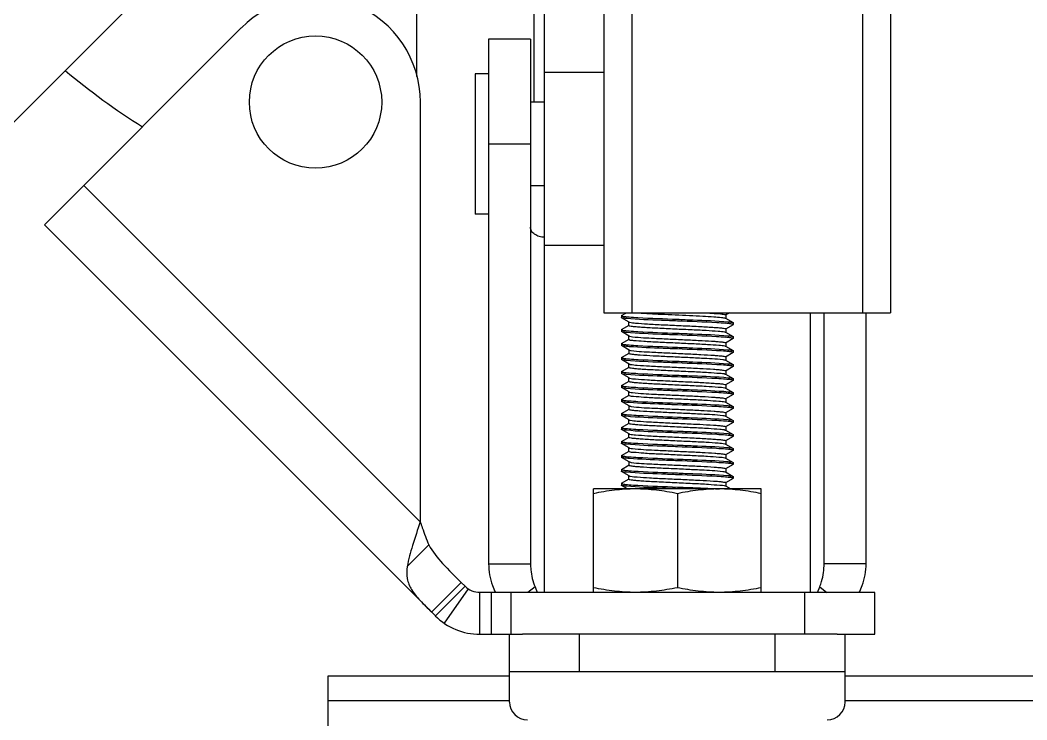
# Model space of a CAD drawing. Extents: x 27938 to 1507990, y 110129 to 923079.
# Drawn here: x 477724 to 478902, y 365595 to 366413 of the extents above; entities that cross this region are included whole.
import ezdxf

# ---------------------------------------------------------------- set-up
doc = ezdxf.new("R2010")
doc.units = 0
doc.header["$LTSCALE"] = 1000
doc.header["$MEASUREMENT"] = 0

msp = doc.modelspace()

# ---------------------------------------------------------------- linework, layer by layer
for p, q in [((478325.5, 366317.4), (478325.5, 369059.5)), ((478407.3, 368785.7), (478407.3, 366070.8)), ((478440, 368785.7), (478440, 366070.8)), ((478709.9, 368785.7), (478709.9, 366070.8)), ((478742.6, 368785.7), (478742.6, 366070.8)), ((478337.8, 365743.7), (478337.8, 366632.6)), ((477925.3, 366502.4), (477688.2, 366265.4)), ((478188.4, 366347.3), (478188.4, 366450)), ((477752.7, 366173.7), (477983.1, 366404.1)), ((478321.4, 366391), (478272.4, 366391)), ((478272.4, 366391), (478272.4, 365777.2)), ((478321.4, 366391), (478321.4, 365777.2)), ((478272.4, 366350.4), (478256.5, 366350.4)), ((478256.5, 366350.4), (478256.5, 366186.2)), ((478337.8, 366352.2), (478407.3, 366352.2)), ((478192.5, 366317.4), (478192.5, 365826.3)), ((478337.8, 366317.4), (478321.4, 366317.4)), ((478321.4, 366268.3), (478272.4, 366268.3)), ((478192.5, 365826.3), (477798.9, 366219.9)), ((478337.8, 366219.3), (478321.4, 366219.3)), ((478272.4, 366186.2), (478256.5, 366186.2)), ((477752.7, 366173.7), (478210.1, 365716.2)), ((478337.8, 366149.8), (478407.3, 366149.8)), ((478407.3, 366070.8), (478742.6, 366070.8)), ((478427.9, 366067.5), (478427.7, 366067.3)), ((478427.7, 366067.3), (478427.7, 366065.3)), ((478427.9, 366067.5), (478433.6, 366070.8)), ((478554.1, 366070.8), (478549.6, 366068.2)), ((478549.7, 366068.4), (478549.7, 366064.3)), ((478648.5, 366070.8), (478648.5, 365743.7)), ((478664.9, 365777.2), (478664.9, 366070.8)), ((478714, 365777.2), (478714, 366070.8)), ((478427.9, 366065.1), (478427.7, 366065.3)), ((478436.8, 366060), (478427.9, 366065.1)), ((478427.9, 366051.2), (478436.8, 366056.3)), ((478436.6, 366056.1), (478436.6, 366060.2)), ((478549.3, 366064.6), (478549.6, 366064.5)), ((478549.6, 366064.5), (478558.4, 366059.3)), ((478558.4, 366056.9), (478549.6, 366051.8)), ((478558.4, 366059.3), (478558.6, 366059.2)), ((478558.4, 366056.9), (478558.6, 366057.1)), ((478558.6, 366059.2), (478558.6, 366057.1)), ((478427.9, 366051.2), (478427.7, 366051)), ((478427.7, 366051), (478427.7, 366048.9)), ((478427.9, 366048.8), (478427.7, 366048.9)), ((478436.8, 366043.6), (478427.9, 366048.8)), ((478436.6, 366039.7), (478436.6, 366043.8)), ((478436.8, 366043.6), (478437, 366043.5)), ((478549.6, 366048.1), (478558.4, 366043)), ((478549.7, 366052), (478549.7, 366047.9)), ((478558.4, 366043), (478558.6, 366042.8)), ((478558.6, 366042.8), (478558.6, 366040.8)), ((478427.9, 366034.8), (478427.7, 366034.6)), ((478427.7, 366034.6), (478427.7, 366032.6)), ((478427.9, 366032.4), (478427.7, 366032.6)), ((478427.9, 366034.8), (478436.8, 366040)), ((478436.8, 366027.3), (478427.9, 366032.4)), ((478558.4, 366040.6), (478549.6, 366035.4)), ((478549.6, 366031.8), (478558.4, 366026.6)), ((478549.7, 366035.7), (478549.7, 366031.6)), ((478558.4, 366040.6), (478558.6, 366040.8)), ((478427.9, 366018.5), (478436.8, 366023.6)), ((478436.6, 366027.5), (478436.6, 366023.4)), ((478558.4, 366024.2), (478549.6, 366019.1)), ((478549.7, 366019.3), (478549.7, 366015.2)), ((478558.4, 366026.6), (478558.6, 366026.5)), ((478558.4, 366024.2), (478558.6, 366024.4)), ((478558.6, 366026.5), (478558.6, 366024.4)), ((478427.9, 366018.5), (478427.7, 366018.3)), ((478427.7, 366018.3), (478427.7, 366016.2)), ((478427.9, 366016.1), (478427.7, 366016.2)), ((478436.8, 366010.9), (478427.9, 366016.1)), ((478427.9, 366002.1), (478436.8, 366007.2)), ((478436.6, 366007), (478436.6, 366011.1)), ((478549.6, 366015.4), (478558.4, 366010.3)), ((478558.4, 366007.9), (478549.6, 366002.7)), ((478558.4, 366010.3), (478558.6, 366010.1)), ((478558.4, 366007.9), (478558.6, 366008.1)), ((478558.6, 366010.1), (478558.6, 366008.1)), ((478427.9, 366002.1), (478427.7, 366001.9)), ((478427.7, 366001.9), (478427.7, 365999.9)), ((478427.9, 365999.7), (478427.7, 365999.9)), ((478436.8, 365994.6), (478427.9, 365999.7)), ((478549.3, 365999.2), (478549.6, 365999.1)), ((478549.6, 365999.1), (478558.4, 365993.9)), ((478549.7, 366002.9), (478549.7, 365998.9)), ((478427.9, 365985.7), (478427.7, 365985.6)), ((478427.7, 365985.6), (478427.7, 365983.5)), ((478427.9, 365985.7), (478436.8, 365990.9)), ((478436.6, 365990.7), (478436.6, 365994.8)), ((478558.4, 365991.5), (478549.6, 365986.4)), ((478549.7, 365986.6), (478549.7, 365982.5)), ((478558.4, 365993.9), (478558.6, 365993.7)), ((478558.4, 365991.5), (478558.6, 365991.7)), ((478558.6, 365993.7), (478558.6, 365991.7)), ((478427.9, 365983.3), (478427.7, 365983.5)), ((478436.8, 365978.2), (478427.9, 365983.3)), ((478427.9, 365969.4), (478436.8, 365974.5)), ((478436.6, 365974.3), (478436.6, 365978.4)), ((478436.8, 365978.2), (478437, 365978.1)), ((478549.6, 365982.7), (478558.4, 365977.6)), ((478558.4, 365975.2), (478549.6, 365970)), ((478558.4, 365977.6), (478558.6, 365977.4)), ((478558.4, 365975.2), (478558.6, 365975.3)), ((478558.6, 365977.4), (478558.6, 365975.3)), ((478427.9, 365969.4), (478427.7, 365969.2)), ((478427.7, 365969.2), (478427.7, 365967.2)), ((478427.9, 365967), (478427.7, 365967.2)), ((478436.8, 365961.9), (478427.9, 365967)), ((478436.6, 365962.1), (478436.6, 365958)), ((478549.6, 365966.4), (478558.4, 365961.2)), ((478549.7, 365970.2), (478549.7, 365966.1)), ((478558.4, 365961.2), (478558.6, 365961)), ((478558.6, 365961), (478558.6, 365959)), ((478427.9, 365953), (478427.7, 365952.9)), ((478427.7, 365952.9), (478427.7, 365950.8)), ((478427.9, 365950.6), (478427.7, 365950.8)), ((478427.9, 365953), (478436.8, 365958.2)), ((478436.8, 365945.5), (478427.9, 365950.6)), ((478558.4, 365958.8), (478549.6, 365953.7)), ((478549.6, 365950), (478558.4, 365944.9)), ((478549.7, 365953.9), (478549.7, 365949.8)), ((478558.4, 365958.8), (478558.6, 365959)), ((478427.9, 365936.7), (478427.7, 365936.5)), ((478427.9, 365936.7), (478436.8, 365941.8)), ((478436.6, 365941.6), (478436.6, 365945.7)), ((478558.4, 365942.5), (478549.6, 365937.3)), ((478549.7, 365937.5), (478549.7, 365933.4)), ((478558.4, 365944.9), (478558.6, 365944.7)), ((478558.4, 365942.5), (478558.6, 365942.6)), ((478558.6, 365944.7), (478558.6, 365942.6)), ((478427.7, 365936.5), (478427.7, 365934.5)), ((478427.9, 365934.3), (478427.7, 365934.5)), ((478436.8, 365929.1), (478427.9, 365934.3)), ((478427.9, 365920.3), (478436.8, 365925.5)), ((478436.6, 365925.3), (478436.6, 365929.3)), ((478549.3, 365933.7), (478549.6, 365933.6)), ((478549.6, 365933.6), (478558.4, 365928.5)), ((478558.4, 365926.1), (478549.6, 365921)), ((478558.4, 365928.5), (478558.6, 365928.3)), ((478558.4, 365926.1), (478558.6, 365926.3)), ((478558.6, 365928.3), (478558.6, 365926.3)), ((478427.9, 365920.3), (478427.7, 365920.1)), ((478427.7, 365920.1), (478427.7, 365918.1)), ((478427.9, 365917.9), (478427.7, 365918.1)), ((478436.8, 365912.8), (478427.9, 365917.9)), ((478436.6, 365908.9), (478436.6, 365913)), ((478549.6, 365917.3), (478558.4, 365912.2)), ((478549.7, 365921.2), (478549.7, 365917.1)), ((478427.9, 365904), (478427.7, 365903.8)), ((478427.7, 365903.8), (478427.7, 365901.7)), ((478427.9, 365901.6), (478427.7, 365901.7)), ((478427.9, 365904), (478436.8, 365909.1)), ((478436.8, 365896.4), (478427.9, 365901.6)), ((478436.8, 365912.8), (478437, 365912.7)), ((478558.4, 365909.7), (478549.6, 365904.6)), ((478549.7, 365904.8), (478549.7, 365900.7)), ((478558.4, 365912.2), (478558.6, 365912)), ((478558.4, 365909.7), (478558.6, 365909.9)), ((478558.6, 365912), (478558.6, 365909.9)), ((478427.9, 365887.6), (478436.8, 365892.8)), ((478436.6, 365896.6), (478436.6, 365892.6)), ((478549.6, 365900.9), (478558.4, 365895.8)), ((478558.4, 365893.4), (478549.6, 365888.3)), ((478558.4, 365895.8), (478558.6, 365895.6)), ((478558.4, 365893.4), (478558.6, 365893.6)), ((478558.6, 365895.6), (478558.6, 365893.6)), ((478427.9, 365887.6), (478427.7, 365887.4)), ((478427.7, 365887.4), (478427.7, 365885.4)), ((478427.9, 365885.2), (478427.7, 365885.4)), ((478436.8, 365880.1), (478427.9, 365885.2)), ((478436.6, 365876.2), (478436.6, 365880.3)), ((478549.6, 365884.6), (478558.4, 365879.4)), ((478549.7, 365888.5), (478549.7, 365884.4)), ((478558.4, 365879.4), (478558.6, 365879.3)), ((478558.6, 365879.3), (478558.6, 365877.2)), ((478427.9, 365871.3), (478427.7, 365871.1)), ((478427.7, 365871.1), (478427.7, 365869)), ((478427.9, 365868.9), (478427.7, 365869)), ((478427.9, 365871.3), (478436.8, 365876.4)), ((478435, 365864.7), (478427.9, 365868.9)), ((478549.3, 365868.3), (478549.6, 365868.2)), ((478558.4, 365877), (478549.6, 365871.9)), ((478549.6, 365868.2), (478555.6, 365864.7)), ((478549.7, 365872.1), (478549.7, 365868)), ((478558.4, 365877), (478558.6, 365877.2)), ((478591.3, 365864.7), (478395, 365864.7)), ((478395, 365743.7), (478395, 365864.7)), ((478498.3, 365864.7), (478493.2, 365865)), ((478493.2, 365859.2), (478493.2, 365749.2)), ((478591.3, 365743.7), (478591.3, 365864.7)), ((478202.6, 365799.3), (478177.2, 365773.8)), ((478272.4, 365777.2), (478321.4, 365777.2)), ((478714, 365777.2), (478664.9, 365777.2)), ((478205.7, 365720.6), (478240.4, 365755.3)), ((478210.1, 365716.2), (478244.8, 365750.9)), ((478240.4, 365755.3), (478244.8, 365750.9)), ((478326.7, 365750.2), (478318.1, 365743.7)), ((478326.7, 365750.2), (478329.3, 365743.7)), ((478657.1, 365743.7), (478659.7, 365750.2)), ((478659.7, 365750.2), (478668.2, 365743.7)), ((478248.3, 365748), (478220.5, 365707.6)), ((478724.2, 365743.7), (478262.1, 365743.7)), ((478262.1, 365694.7), (478262.1, 365743.7)), ((478275.9, 365694.7), (478275.9, 365743.7)), ((478298.6, 365694.7), (478298.6, 365743.7)), ((478642.4, 365694.7), (478642.4, 365743.7)), ((478724.2, 365694.7), (478724.2, 365743.7)), ((478262.1, 365694.7), (478312.2, 365694.7)), ((478296.9, 365645.6), (478296.9, 365694.7)), ((478296.9, 365615.4), (478296.9, 365694.7)), ((478680, 365694.7), (478312.2, 365694.7)), ((478378.7, 365650.6), (478378.7, 365694.7)), ((478607.6, 365650.6), (478607.6, 365694.7)), ((478680, 365694.7), (478724.2, 365694.7)), ((478689.4, 365645.6), (478689.4, 365694.7)), ((478689.4, 365615.4), (478689.4, 365694.7)), ((478296.9, 365645.6), (478084.3, 365645.6)), ((478689.4, 365650.6), (478296.9, 365650.6)), ((484236, 365645.6), (478689.4, 365645.6)), ((478296.9, 365617), (478084.3, 365617)), ((484236, 365617), (478689.4, 365617))]:
    msp.add_line(p, q)
at = {"color": 7}
msp.add_line((478084.3, 365645.6), (478084.3, 365003.7), dxfattribs=at)
msp.add_circle((478069.9, 366317.4), 77.4)
for centre, radius, start, end in [((478069.9, 366317.4), 122.7, 0, 135), ((478302.6, 366980.9), 817.8, 230.0192, 237.8659), ((478450.3, 366241.5), 176.1, 264.4922, 265.5586), ((478535.3, 365874.7), 184.4, 84.6378, 85.5439), ((478450.4, 366226.1), 177, 264.5118, 265.5533), ((478450.3, 366208.6), 175.9, 264.491, 265.556), ((478547.3, 366026), 6.24, 73.8589, 74.9069), ((478535.1, 365856.4), 186.3, 84.669, 85.543), ((478535, 365839), 187.4, 84.6853, 85.5419), ((478456.3, 366266.3), 250.2, 265.4503, 265.5766), ((478535.3, 365825.3), 184.7, 84.6443, 85.543), ((478450.3, 366176.1), 176.1, 264.4922, 265.5586), ((478450.4, 366160.7), 177, 264.5118, 265.5533), ((478535.3, 365809.2), 184.4, 84.6378, 85.5439), ((478535.1, 365791), 186.3, 84.669, 85.543), ((478450.3, 366143.2), 175.9, 264.491, 265.556), ((478547.3, 365960.6), 6.24, 73.8589, 74.9069), ((478535, 365773.6), 187.4, 84.6853, 85.5419), ((478456.3, 366200.9), 250.2, 265.4503, 265.5766), ((478535.3, 365759.9), 184.7, 84.6443, 85.543), ((478450.3, 366110.7), 176.1, 264.4922, 265.5586), ((478535.3, 365743.8), 184.4, 84.6378, 85.5439), ((478450.4, 366095.2), 177, 264.5118, 265.5533), ((478450.3, 366077.7), 175.9, 264.491, 265.556), ((478535.1, 365725.6), 186.3, 84.669, 85.543), ((478547.3, 365895.1), 6.24, 73.8589, 74.9069), ((478535, 365708.2), 187.4, 84.6853, 85.5419), ((478456.3, 366135.4), 250.2, 265.4503, 265.5766), ((478535.3, 365694.4), 184.7, 84.6443, 85.543), ((478450.3, 366045.3), 176.1, 264.4922, 265.5586), ((478262.1, 365768.3), 24.5, 225, 270), ((478262.1, 365768.3), 73.6, 225, 270), ((478317.7, 365615.4), 20.8, 180, 270), ((478668.6, 365615.4), 20.8, 270, 0)]:
    msp.add_arc(centre, radius, start, end)
for points, knots in [([(478337.8, 366159.3), (478335.7, 366159.3), (478331.6, 366159.8), (478326.2, 366162.3), (478322.4, 366166), (478321.4, 366169.3), (478321.4, 366170.9)], [0, 0, 0, 0, 0.28799, 0.555344, 0.790517, 1, 1, 1, 1]), ([(478427.7, 366067.3), (478427.7, 366067.3), (478428, 366067.1), (478428.2, 366067), (478428.4, 366067)], [0, 0, 0, 0, 0.322656, 1, 1, 1, 1]), ([(478428.4, 366067), (478428.6, 366066.9), (478430.3, 366066.6), (478432, 366066.4), (478433.4, 366066.3)], [0, 0, 0, 0, 0.159145, 1, 1, 1, 1]), ([(478447.4, 366070.8), (478456.3, 366070.1), (478476.3, 366069.1), (478501.5, 366068), (478522.1, 366067), (478534.6, 366066.3), (478543.3, 366065.5), (478548, 366065.1), (478549.3, 366064.6)], [0, 0, 0, 0, 0.261947, 0.58881, 0.740857, 0.866927, 0.955861, 1, 1, 1, 1]), ([(478526.4, 366070.8), (478529.7, 366070.6), (478535.2, 366070.2), (478543, 366069.9), (478546.6, 366069), (478549.7, 366068.9), (478549.7, 366068.4)], [0, 0, 0, 0, 0.416017, 0.731219, 0.928612, 1, 1, 1, 1]), ([(478433.5, 366064.2), (478432.8, 366064.3), (478430.9, 366064.5), (478428.9, 366064.5), (478427.9, 366065.1)], [0, 0, 0, 0, 0.378132, 1, 1, 1, 1]), ([(478493.2, 366061.2), (478487, 366061.5), (478467.1, 366062.3), (478447.2, 366062.9), (478433.5, 366064.2)], [0, 0, 0, 0, 0.310323, 1, 1, 1, 1]), ([(478436.6, 366056.1), (478436.6, 366055.7), (478438.5, 366055.5), (478440.8, 366055), (478445.6, 366054.6), (478454.6, 366053.9), (478468.9, 366053.1), (478487.9, 366052.2), (478507.7, 366051.3), (478525.4, 366050.5), (478538.9, 366049.5), (478546.2, 366049), (478548.7, 366048.4)], [0, 0, 0, 0, 0.00951, 0.035123, 0.076469, 0.132247, 0.279239, 0.456494, 0.640275, 0.805971, 0.931424, 1, 1, 1, 1]), ([(478436.7, 366066), (478440.2, 366065.7), (478459, 366064.6), (478477.8, 366063.9), (478493.2, 366063.3)], [0, 0, 0, 0, 0.184477, 1, 1, 1, 1]), ([(478436.8, 366060), (478436.8, 366059.9), (478437, 366059.9), (478437.2, 366059.8), (478437.3, 366059.8)], [0, 0, 0, 0, 0.430479, 1, 1, 1, 1]), ([(478437.3, 366059.8), (478439.5, 366059.1), (478446.6, 366058.7), (478459.7, 366057.6), (478477.4, 366056.8), (478497.4, 366055.9), (478516.7, 366055), (478531.3, 366054.2), (478540.5, 366053.5), (478545.4, 366053.1), (478547.8, 366052.6), (478549.7, 366052.4), (478549.7, 366052)], [0, 0, 0, 0, 0.062951, 0.18524, 0.350271, 0.535399, 0.715185, 0.864922, 0.92187, 0.964113, 0.990297, 1, 1, 1, 1]), ([(478493.2, 366063.3), (478499.3, 366063), (478519.1, 366062.2), (478538.9, 366061.6), (478552.5, 366060.3)], [0, 0, 0, 0, 0.308852, 1, 1, 1, 1]), ([(478549.6, 366058.5), (478546.2, 366058.8), (478527.3, 366059.9), (478508.5, 366060.6), (478493.2, 366061.2)], [0, 0, 0, 0, 0.18453, 1, 1, 1, 1]), ([(478552.5, 366060.3), (478553.3, 366060.2), (478555.2, 366060), (478557.4, 366060), (478558.4, 366059.3)], [0, 0, 0, 0, 0.37931, 1, 1, 1, 1]), ([(478557.8, 366057.5), (478557.6, 366057.6), (478555.8, 366057.9), (478554, 366058.1), (478552.5, 366058.3)], [0, 0, 0, 0, 0.163145, 1, 1, 1, 1]), ([(478558.6, 366057.1), (478558.6, 366057.2), (478558.3, 366057.4), (478558, 366057.5), (478557.8, 366057.5)], [0, 0, 0, 0, 0.315061, 1, 1, 1, 1]), ([(478427.7, 366051), (478427.7, 366050.9), (478428, 366050.7), (478428.2, 366050.7), (478428.4, 366050.6)], [0, 0, 0, 0, 0.322005, 1, 1, 1, 1]), ([(478433.4, 366047.9), (478432.7, 366047.9), (478430.9, 366048.2), (478428.9, 366048.2), (478427.9, 366048.8)], [0, 0, 0, 0, 0.377931, 1, 1, 1, 1]), ([(478428.4, 366050.6), (478428.6, 366050.6), (478430.3, 366050.2), (478432, 366050), (478433.5, 366049.9)], [0, 0, 0, 0, 0.159397, 1, 1, 1, 1]), ([(478493.2, 366044.9), (478487, 366045.1), (478467.1, 366046), (478447.1, 366046.5), (478433.4, 366047.9)], [0, 0, 0, 0, 0.310595, 1, 1, 1, 1]), ([(478436.7, 366049.6), (478440.2, 366049.3), (478459, 366048.2), (478477.8, 366047.5), (478493.2, 366046.9)], [0, 0, 0, 0, 0.184455, 1, 1, 1, 1]), ([(478437, 366043.5), (478437.2, 366043.4), (478438.5, 366043.1), (478439.7, 366043), (478440.8, 366042.8)], [0, 0, 0, 0, 0.158312, 1, 1, 1, 1]), ([(478440.8, 366042.8), (478449.3, 366041.8), (478463.9, 366041.2), (478485, 366040.1), (478503.6, 366039.3), (478521, 366038.4), (478533.9, 366037.7), (478541.8, 366037.1), (478546.1, 366036.7), (478548.1, 366036.2), (478549.7, 366036), (478549.7, 366035.7)], [0, 0, 0, 0, 0.234088, 0.402448, 0.579889, 0.745639, 0.880314, 0.930897, 0.968237, 0.991317, 1, 1, 1, 1]), ([(478493.2, 366046.9), (478499.3, 366046.7), (478519.1, 366045.8), (478538.9, 366045.2), (478552.5, 366043.9)], [0, 0, 0, 0, 0.308927, 1, 1, 1, 1]), ([(478549.6, 366042.1), (478546.1, 366042.4), (478527.3, 366043.6), (478508.5, 366044.2), (478493.2, 366044.9)], [0, 0, 0, 0, 0.184554, 1, 1, 1, 1]), ([(478548.7, 366048.4), (478548.8, 366048.4), (478549.1, 366048.3), (478549.4, 366048.2), (478549.6, 366048.1)], [0, 0, 0, 0, 0.59312, 1, 1, 1, 1]), ([(478552.5, 366043.9), (478553.3, 366043.9), (478555.2, 366043.6), (478557.4, 366043.6), (478558.4, 366043)], [0, 0, 0, 0, 0.379296, 1, 1, 1, 1]), ([(478427.7, 366034.6), (478427.7, 366034.6), (478428, 366034.4), (478428.2, 366034.3), (478428.3, 366034.3)], [0, 0, 0, 0, 0.324871, 1, 1, 1, 1]), ([(478436.8, 366031.2), (478434.7, 366031.4), (478431.8, 366031.8), (478428.7, 366031.9), (478427.9, 366032.4)], [0, 0, 0, 0, 0.683734, 1, 1, 1, 1]), ([(478428.3, 366034.3), (478428.6, 366034.2), (478430.3, 366033.8), (478432, 366033.7), (478433.4, 366033.5)], [0, 0, 0, 0, 0.157623, 1, 1, 1, 1]), ([(478436.6, 366039.7), (478436.6, 366039.7), (478436.6, 366039.6), (478436.7, 366039.6), (478436.8, 366039.5)], [0, 0, 0, 0, 0.402304, 1, 1, 1, 1]), ([(478436.7, 366033.3), (478440.2, 366033), (478459, 366031.8), (478477.8, 366031.2), (478493.2, 366030.5)], [0, 0, 0, 0, 0.184436, 1, 1, 1, 1]), ([(478436.8, 366039.5), (478438.3, 366038.6), (478444.3, 366038.7), (478455.4, 366037.3), (478471.7, 366036.7), (478490.6, 366035.8), (478509.9, 366034.9), (478527.1, 366034.1), (478539.8, 366033.1), (478546.6, 366032.6), (478548.9, 366032)], [0, 0, 0, 0, 0.046973, 0.152409, 0.303029, 0.479455, 0.658932, 0.818305, 0.937036, 1, 1, 1, 1]), ([(478493.2, 366028.5), (478487.6, 366028.7), (478468.8, 366029.5), (478450, 366030.2), (478436.8, 366031.2)], [0, 0, 0, 0, 0.297863, 1, 1, 1, 1]), ([(478549, 366032), (478549.1, 366032), (478549.3, 366031.9), (478549.5, 366031.8), (478549.6, 366031.8)], [0, 0, 0, 0, 0.572041, 1, 1, 1, 1]), ([(478557.9, 366041.1), (478557.6, 366041.2), (478555.8, 366041.6), (478554, 366041.8), (478552.4, 366041.9)], [0, 0, 0, 0, 0.159617, 1, 1, 1, 1]), ([(478558.6, 366040.8), (478558.6, 366040.9), (478558.3, 366041), (478558.1, 366041.1), (478557.9, 366041.1)], [0, 0, 0, 0, 0.317967, 1, 1, 1, 1]), ([(478436.6, 366023.4), (478436.6, 366023.1), (478438.3, 366022.8), (478440.4, 366022.4), (478444.7, 366022), (478452.9, 366021.3), (478466, 366020.6), (478483.7, 366019.7), (478502.6, 366018.9), (478523.6, 366017.8), (478538.1, 366017.2), (478546.3, 366016.1)], [0, 0, 0, 0, 0.00884, 0.032379, 0.070466, 0.122006, 0.258971, 0.426878, 0.605536, 0.773444, 1, 1, 1, 1]), ([(478436.8, 366027.3), (478436.9, 366027.2), (478437.7, 366026.9), (478438.6, 366026.8), (478439.3, 366026.7)], [0, 0, 0, 0, 0.147905, 1, 1, 1, 1]), ([(478439.3, 366026.7), (478447.3, 366025.5), (478461.6, 366025), (478482.4, 366023.9), (478501.6, 366023), (478519.6, 366022.1), (478533, 366021.4), (478541.4, 366020.7), (478545.9, 366020.4), (478548, 366019.9), (478549.7, 366019.6), (478549.7, 366019.3)], [0, 0, 0, 0, 0.218787, 0.386207, 0.566108, 0.736243, 0.875583, 0.928118, 0.966979, 0.991, 1, 1, 1, 1]), ([(478493.2, 366030.5), (478499.3, 366030.3), (478519, 366029.5), (478538.8, 366028.9), (478552.4, 366027.6)], [0, 0, 0, 0, 0.308576, 1, 1, 1, 1]), ([(478549.6, 366025.8), (478546.1, 366026.1), (478527.3, 366027.2), (478508.5, 366027.9), (478493.2, 366028.5)], [0, 0, 0, 0, 0.184575, 1, 1, 1, 1]), ([(478552.4, 366027.6), (478553.2, 366027.5), (478555.2, 366027.2), (478557.3, 366027.3), (478558.4, 366026.6)], [0, 0, 0, 0, 0.37952, 1, 1, 1, 1]), ([(478557.8, 366024.8), (478557.5, 366024.9), (478555.7, 366025.2), (478553.9, 366025.4), (478552.4, 366025.6)], [0, 0, 0, 0, 0.163234, 1, 1, 1, 1]), ([(478558.6, 366024.4), (478558.6, 366024.5), (478558.3, 366024.7), (478558, 366024.8), (478557.8, 366024.8)], [0, 0, 0, 0, 0.313847, 1, 1, 1, 1]), ([(478427.7, 366018.3), (478427.7, 366018.2), (478428.5, 366017.7), (478429.3, 366017.7), (478430, 366017.6)], [0, 0, 0, 0, 0.093121, 1, 1, 1, 1]), ([(478433.4, 366015.1), (478432.7, 366015.2), (478430.9, 366015.5), (478428.9, 366015.5), (478427.9, 366016.1)], [0, 0, 0, 0, 0.377935, 1, 1, 1, 1]), ([(478430, 366017.6), (478430.4, 366017.5), (478432.5, 366017.2), (478434.7, 366017.1), (478436.5, 366016.9)], [0, 0, 0, 0, 0.190828, 1, 1, 1, 1]), ([(478493.2, 366012.1), (478487, 366012.4), (478467.1, 366013.2), (478447.1, 366013.8), (478433.4, 366015.1)], [0, 0, 0, 0, 0.310578, 1, 1, 1, 1]), ([(478436.8, 366010.9), (478436.9, 366010.8), (478437.4, 366010.7), (478437.8, 366010.6), (478438.1, 366010.5)], [0, 0, 0, 0, 0.388593, 1, 1, 1, 1]), ([(478437.1, 366016.9), (478440.5, 366016.6), (478459.2, 366015.5), (478477.9, 366014.8), (478493.2, 366014.2)], [0, 0, 0, 0, 0.18595, 1, 1, 1, 1]), ([(478438.1, 366010.5), (478440.8, 366010), (478448.4, 366009.4), (478462.1, 366008.5), (478479.9, 366007.6), (478499.5, 366006.8), (478518.1, 366005.9), (478532.2, 366005.1), (478540.9, 366004.4), (478545.7, 366004), (478547.9, 366003.5), (478549.7, 366003.3), (478549.7, 366002.9)], [0, 0, 0, 0, 0.074051, 0.202548, 0.368862, 0.551322, 0.726125, 0.870472, 0.925123, 0.96561, 0.990669, 1, 1, 1, 1]), ([(478493.2, 366014.2), (478499.3, 366013.9), (478519, 366013.1), (478538.8, 366012.5), (478552.4, 366011.2)], [0, 0, 0, 0, 0.308379, 1, 1, 1, 1]), ([(478549.6, 366009.4), (478546.2, 366009.7), (478527.3, 366010.8), (478508.5, 366011.5), (478493.2, 366012.1)], [0, 0, 0, 0, 0.184524, 1, 1, 1, 1]), ([(478546.3, 366016.1), (478546.7, 366016.1), (478547.8, 366015.9), (478548.9, 366015.8), (478549.6, 366015.4)], [0, 0, 0, 0, 0.360643, 1, 1, 1, 1]), ([(478552.4, 366011.2), (478553.2, 366011.2), (478555.2, 366010.9), (478557.3, 366010.9), (478558.4, 366010.3)], [0, 0, 0, 0, 0.379704, 1, 1, 1, 1]), ([(478557.9, 366008.4), (478557.6, 366008.5), (478555.9, 366008.9), (478554, 366009), (478552.5, 366009.2)], [0, 0, 0, 0, 0.159226, 1, 1, 1, 1]), ([(478558.6, 366008.1), (478558.6, 366008.1), (478558.3, 366008.3), (478558.1, 366008.4), (478557.9, 366008.4)], [0, 0, 0, 0, 0.318631, 1, 1, 1, 1]), ([(478427.7, 366001.9), (478427.7, 366001.8), (478428, 366001.7), (478428.2, 366001.6), (478428.4, 366001.6)], [0, 0, 0, 0, 0.322656, 1, 1, 1, 1]), ([(478433.5, 365998.8), (478432.8, 365998.9), (478430.9, 365999.1), (478428.9, 365999.1), (478427.9, 365999.7)], [0, 0, 0, 0, 0.378132, 1, 1, 1, 1]), ([(478428.4, 366001.6), (478428.6, 366001.5), (478430.3, 366001.1), (478432, 366001), (478433.4, 366000.8)], [0, 0, 0, 0, 0.159145, 1, 1, 1, 1]), ([(478493.2, 365995.8), (478487, 365996), (478467.1, 365996.9), (478447.2, 365997.5), (478433.5, 365998.8)], [0, 0, 0, 0, 0.310323, 1, 1, 1, 1]), ([(478436.6, 366007), (478436.6, 366006.7), (478438.6, 366006.4), (478441, 366005.9), (478446.1, 366005.5), (478455.5, 366004.8), (478470.4, 366004), (478490, 366003.1), (478510.1, 366002.1), (478527.9, 366001.4), (478540.5, 366000.2), (478547.3, 366000), (478549.3, 365999.2)], [0, 0, 0, 0, 0.009911, 0.036684, 0.079861, 0.138026, 0.290611, 0.473012, 0.659513, 0.823824, 0.942824, 1, 1, 1, 1]), ([(478436.7, 366000.5), (478440.2, 366000.3), (478459, 365999.1), (478477.8, 365998.4), (478493.2, 365997.8)], [0, 0, 0, 0, 0.184477, 1, 1, 1, 1]), ([(478493.2, 365997.8), (478499.3, 365997.6), (478519.1, 365996.7), (478538.9, 365996.2), (478552.5, 365994.9)], [0, 0, 0, 0, 0.308852, 1, 1, 1, 1]), ([(478549.6, 365993.1), (478546.2, 365993.4), (478527.3, 365994.5), (478508.5, 365995.2), (478493.2, 365995.8)], [0, 0, 0, 0, 0.18453, 1, 1, 1, 1]), ([(478427.7, 365985.6), (478427.7, 365985.5), (478428, 365985.3), (478428.2, 365985.3), (478428.4, 365985.2)], [0, 0, 0, 0, 0.322005, 1, 1, 1, 1]), ([(478428.4, 365985.2), (478428.6, 365985.1), (478430.3, 365984.8), (478432, 365984.6), (478433.5, 365984.5)], [0, 0, 0, 0, 0.159397, 1, 1, 1, 1]), ([(478436.6, 365990.7), (478436.6, 365990.3), (478438.5, 365990.1), (478440.8, 365989.6), (478445.6, 365989.2), (478454.6, 365988.5), (478468.9, 365987.7), (478487.9, 365986.8), (478507.7, 365985.9), (478525.4, 365985.1), (478538.9, 365984.1), (478546.2, 365983.6), (478548.7, 365983)], [0, 0, 0, 0, 0.00951, 0.035123, 0.076469, 0.132247, 0.279239, 0.456494, 0.640275, 0.805971, 0.931424, 1, 1, 1, 1]), ([(478436.7, 365984.2), (478440.2, 365983.9), (478459, 365982.8), (478477.8, 365982.1), (478493.2, 365981.5)], [0, 0, 0, 0, 0.184455, 1, 1, 1, 1]), ([(478436.8, 365994.6), (478436.8, 365994.5), (478437, 365994.5), (478437.2, 365994.4), (478437.3, 365994.4)], [0, 0, 0, 0, 0.430479, 1, 1, 1, 1]), ([(478437.3, 365994.4), (478439.5, 365993.7), (478446.6, 365993.3), (478459.7, 365992.2), (478477.4, 365991.4), (478497.4, 365990.5), (478516.7, 365989.6), (478531.3, 365988.8), (478540.5, 365988.1), (478545.4, 365987.7), (478547.8, 365987.2), (478549.7, 365987), (478549.7, 365986.6)], [0, 0, 0, 0, 0.062951, 0.18524, 0.350271, 0.535399, 0.715185, 0.864922, 0.92187, 0.964113, 0.990297, 1, 1, 1, 1]), ([(478552.5, 365994.9), (478553.3, 365994.8), (478555.2, 365994.5), (478557.4, 365994.5), (478558.4, 365993.9)], [0, 0, 0, 0, 0.37931, 1, 1, 1, 1]), ([(478557.8, 365992.1), (478557.6, 365992.2), (478555.8, 365992.5), (478554, 365992.7), (478552.5, 365992.8)], [0, 0, 0, 0, 0.163145, 1, 1, 1, 1]), ([(478558.6, 365991.7), (478558.6, 365991.8), (478558.3, 365992), (478558, 365992), (478557.8, 365992.1)], [0, 0, 0, 0, 0.315061, 1, 1, 1, 1]), ([(478433.4, 365982.4), (478432.7, 365982.5), (478430.9, 365982.8), (478428.9, 365982.8), (478427.9, 365983.3)], [0, 0, 0, 0, 0.377931, 1, 1, 1, 1]), ([(478493.2, 365979.4), (478487, 365979.7), (478467.1, 365980.5), (478447.1, 365981.1), (478433.4, 365982.4)], [0, 0, 0, 0, 0.310595, 1, 1, 1, 1]), ([(478436.6, 365974.3), (478436.6, 365974.3), (478436.6, 365974.2), (478436.7, 365974.2), (478436.8, 365974.1)], [0, 0, 0, 0, 0.402304, 1, 1, 1, 1]), ([(478436.8, 365974.1), (478438.3, 365973.2), (478444.3, 365973.3), (478455.4, 365971.9), (478471.7, 365971.3), (478490.6, 365970.3), (478509.9, 365969.5), (478527.1, 365968.6), (478539.8, 365967.7), (478546.6, 365967.2), (478548.9, 365966.6)], [0, 0, 0, 0, 0.046973, 0.152409, 0.303029, 0.479455, 0.658932, 0.818305, 0.937036, 1, 1, 1, 1]), ([(478437, 365978.1), (478437.2, 365978), (478438.5, 365977.7), (478439.7, 365977.5), (478440.8, 365977.4)], [0, 0, 0, 0, 0.158312, 1, 1, 1, 1]), ([(478440.8, 365977.4), (478449.3, 365976.4), (478463.9, 365975.8), (478485, 365974.7), (478503.6, 365973.9), (478521, 365973), (478533.9, 365972.3), (478541.8, 365971.6), (478546.1, 365971.3), (478548.1, 365970.8), (478549.7, 365970.6), (478549.7, 365970.2)], [0, 0, 0, 0, 0.234088, 0.402448, 0.579889, 0.745639, 0.880314, 0.930897, 0.968237, 0.991317, 1, 1, 1, 1]), ([(478493.2, 365981.5), (478499.3, 365981.2), (478519.1, 365980.4), (478538.9, 365979.8), (478552.5, 365978.5)], [0, 0, 0, 0, 0.308927, 1, 1, 1, 1]), ([(478549.6, 365976.7), (478546.1, 365977), (478527.3, 365978.1), (478508.5, 365978.8), (478493.2, 365979.4)], [0, 0, 0, 0, 0.184554, 1, 1, 1, 1]), ([(478548.7, 365983), (478548.8, 365983), (478549.1, 365982.9), (478549.4, 365982.8), (478549.6, 365982.7)], [0, 0, 0, 0, 0.59312, 1, 1, 1, 1]), ([(478557.9, 365975.7), (478557.6, 365975.8), (478555.8, 365976.2), (478554, 365976.3), (478552.4, 365976.5)], [0, 0, 0, 0, 0.159617, 1, 1, 1, 1]), ([(478552.5, 365978.5), (478553.3, 365978.4), (478555.2, 365978.2), (478557.4, 365978.2), (478558.4, 365977.6)], [0, 0, 0, 0, 0.379296, 1, 1, 1, 1]), ([(478558.6, 365975.3), (478558.6, 365975.4), (478558.3, 365975.6), (478558.1, 365975.7), (478557.9, 365975.7)], [0, 0, 0, 0, 0.317967, 1, 1, 1, 1]), ([(478427.7, 365969.2), (478427.7, 365969.1), (478428, 365969), (478428.2, 365968.9), (478428.3, 365968.9)], [0, 0, 0, 0, 0.324871, 1, 1, 1, 1]), ([(478436.8, 365965.8), (478434.7, 365965.9), (478431.8, 365966.3), (478428.7, 365966.5), (478427.9, 365967)], [0, 0, 0, 0, 0.683734, 1, 1, 1, 1]), ([(478428.3, 365968.9), (478428.6, 365968.8), (478430.3, 365968.4), (478432, 365968.3), (478433.4, 365968.1)], [0, 0, 0, 0, 0.157623, 1, 1, 1, 1]), ([(478436.7, 365967.8), (478440.2, 365967.6), (478459, 365966.4), (478477.8, 365965.7), (478493.2, 365965.1)], [0, 0, 0, 0, 0.184436, 1, 1, 1, 1]), ([(478493.2, 365963.1), (478487.6, 365963.3), (478468.8, 365964.1), (478450, 365964.8), (478436.8, 365965.8)], [0, 0, 0, 0, 0.297863, 1, 1, 1, 1]), ([(478436.8, 365961.9), (478436.9, 365961.8), (478437.7, 365961.5), (478438.6, 365961.4), (478439.3, 365961.3)], [0, 0, 0, 0, 0.147905, 1, 1, 1, 1]), ([(478439.3, 365961.3), (478447.3, 365960), (478461.6, 365959.6), (478482.4, 365958.4), (478501.6, 365957.6), (478519.6, 365956.7), (478533, 365956), (478541.4, 365955.3), (478545.9, 365954.9), (478548, 365954.5), (478549.7, 365954.2), (478549.7, 365953.9)], [0, 0, 0, 0, 0.218787, 0.386207, 0.566108, 0.736243, 0.875583, 0.928118, 0.966979, 0.991, 1, 1, 1, 1]), ([(478493.2, 365965.1), (478499.3, 365964.9), (478519, 365964), (478538.8, 365963.5), (478552.4, 365962.2)], [0, 0, 0, 0, 0.308576, 1, 1, 1, 1]), ([(478549.6, 365960.4), (478546.1, 365960.6), (478527.3, 365961.8), (478508.5, 365962.5), (478493.2, 365963.1)], [0, 0, 0, 0, 0.184575, 1, 1, 1, 1]), ([(478549, 365966.6), (478549.1, 365966.5), (478549.3, 365966.5), (478549.5, 365966.4), (478549.6, 365966.4)], [0, 0, 0, 0, 0.572041, 1, 1, 1, 1]), ([(478552.4, 365962.2), (478553.2, 365962.1), (478555.2, 365961.8), (478557.3, 365961.8), (478558.4, 365961.2)], [0, 0, 0, 0, 0.37952, 1, 1, 1, 1]), ([(478557.8, 365959.4), (478557.5, 365959.5), (478555.7, 365959.8), (478553.9, 365960), (478552.4, 365960.1)], [0, 0, 0, 0, 0.163234, 1, 1, 1, 1]), ([(478427.7, 365952.9), (478427.7, 365952.8), (478428.5, 365952.2), (478429.3, 365952.3), (478430, 365952.2)], [0, 0, 0, 0, 0.093121, 1, 1, 1, 1]), ([(478433.4, 365949.7), (478432.7, 365949.8), (478430.9, 365950.1), (478428.9, 365950.1), (478427.9, 365950.6)], [0, 0, 0, 0, 0.377935, 1, 1, 1, 1]), ([(478430, 365952.2), (478430.4, 365952.1), (478432.5, 365951.8), (478434.7, 365951.6), (478436.5, 365951.5)], [0, 0, 0, 0, 0.190828, 1, 1, 1, 1]), ([(478493.2, 365946.7), (478487, 365947), (478467.1, 365947.8), (478447.1, 365948.4), (478433.4, 365949.7)], [0, 0, 0, 0, 0.310578, 1, 1, 1, 1]), ([(478436.6, 365958), (478436.6, 365957.6), (478438.3, 365957.4), (478440.4, 365956.9), (478444.7, 365956.6), (478452.9, 365955.9), (478466, 365955.2), (478483.7, 365954.3), (478502.6, 365953.5), (478523.6, 365952.4), (478538.1, 365951.8), (478546.3, 365950.7)], [0, 0, 0, 0, 0.00884, 0.032379, 0.070466, 0.122006, 0.258971, 0.426878, 0.605536, 0.773444, 1, 1, 1, 1]), ([(478437.1, 365951.5), (478440.5, 365951.2), (478459.2, 365950.1), (478477.9, 365949.4), (478493.2, 365948.8)], [0, 0, 0, 0, 0.18595, 1, 1, 1, 1]), ([(478493.2, 365948.8), (478499.3, 365948.5), (478519, 365947.7), (478538.8, 365947.1), (478552.4, 365945.8)], [0, 0, 0, 0, 0.308379, 1, 1, 1, 1]), ([(478546.3, 365950.7), (478546.7, 365950.6), (478547.8, 365950.5), (478548.9, 365950.4), (478549.6, 365950)], [0, 0, 0, 0, 0.360643, 1, 1, 1, 1]), ([(478558.6, 365959), (478558.6, 365959.1), (478558.3, 365959.3), (478558, 365959.3), (478557.8, 365959.4)], [0, 0, 0, 0, 0.313847, 1, 1, 1, 1]), ([(478436.6, 365941.6), (478436.6, 365941.2), (478438.6, 365941), (478441, 365940.5), (478446.1, 365940.1), (478455.5, 365939.4), (478470.4, 365938.6), (478490, 365937.7), (478510.1, 365936.7), (478527.9, 365936), (478540.5, 365934.8), (478547.3, 365934.5), (478549.3, 365933.7)], [0, 0, 0, 0, 0.009911, 0.036684, 0.079861, 0.138026, 0.290611, 0.473012, 0.659513, 0.823824, 0.942824, 1, 1, 1, 1]), ([(478436.8, 365945.5), (478436.9, 365945.4), (478437.4, 365945.3), (478437.8, 365945.2), (478438.1, 365945.1)], [0, 0, 0, 0, 0.388593, 1, 1, 1, 1]), ([(478438.1, 365945.1), (478440.8, 365944.6), (478448.4, 365944), (478462.1, 365943.1), (478479.9, 365942.2), (478499.5, 365941.3), (478518.1, 365940.4), (478532.2, 365939.7), (478540.9, 365939), (478545.7, 365938.6), (478547.9, 365938.1), (478549.7, 365937.9), (478549.7, 365937.5)], [0, 0, 0, 0, 0.074051, 0.202548, 0.368862, 0.551322, 0.726125, 0.870472, 0.925123, 0.96561, 0.990669, 1, 1, 1, 1]), ([(478549.6, 365944), (478546.2, 365944.3), (478527.3, 365945.4), (478508.5, 365946.1), (478493.2, 365946.7)], [0, 0, 0, 0, 0.184524, 1, 1, 1, 1]), ([(478552.4, 365945.8), (478553.2, 365945.8), (478555.2, 365945.5), (478557.3, 365945.5), (478558.4, 365944.9)], [0, 0, 0, 0, 0.379704, 1, 1, 1, 1]), ([(478557.9, 365943), (478557.6, 365943.1), (478555.9, 365943.5), (478554, 365943.6), (478552.5, 365943.8)], [0, 0, 0, 0, 0.159226, 1, 1, 1, 1]), ([(478558.6, 365942.6), (478558.6, 365942.7), (478558.3, 365942.9), (478558.1, 365943), (478557.9, 365943)], [0, 0, 0, 0, 0.318631, 1, 1, 1, 1]), ([(478427.7, 365936.5), (478427.7, 365936.4), (478428, 365936.3), (478428.2, 365936.2), (478428.4, 365936.1)], [0, 0, 0, 0, 0.322656, 1, 1, 1, 1]), ([(478433.5, 365933.4), (478432.8, 365933.4), (478430.9, 365933.7), (478428.9, 365933.7), (478427.9, 365934.3)], [0, 0, 0, 0, 0.378132, 1, 1, 1, 1]), ([(478428.4, 365936.1), (478428.6, 365936.1), (478430.3, 365935.7), (478432, 365935.5), (478433.4, 365935.4)], [0, 0, 0, 0, 0.159145, 1, 1, 1, 1]), ([(478493.2, 365930.4), (478487, 365930.6), (478467.1, 365931.5), (478447.2, 365932), (478433.5, 365933.4)], [0, 0, 0, 0, 0.310323, 1, 1, 1, 1]), ([(478436.6, 365925.3), (478436.6, 365924.9), (478438.5, 365924.7), (478440.8, 365924.2), (478445.6, 365923.8), (478454.6, 365923.1), (478468.9, 365922.3), (478487.9, 365921.4), (478507.7, 365920.5), (478525.4, 365919.7), (478538.9, 365918.7), (478546.2, 365918.2), (478548.7, 365917.6)], [0, 0, 0, 0, 0.00951, 0.035123, 0.076469, 0.132247, 0.279239, 0.456494, 0.640275, 0.805971, 0.931424, 1, 1, 1, 1]), ([(478436.7, 365935.1), (478440.2, 365934.9), (478459, 365933.7), (478477.8, 365933), (478493.2, 365932.4)], [0, 0, 0, 0, 0.184477, 1, 1, 1, 1]), ([(478436.8, 365929.1), (478436.8, 365929.1), (478437, 365929), (478437.2, 365929), (478437.3, 365928.9)], [0, 0, 0, 0, 0.430479, 1, 1, 1, 1]), ([(478437.3, 365928.9), (478439.5, 365928.3), (478446.6, 365927.9), (478459.7, 365926.8), (478477.4, 365926), (478497.4, 365925.1), (478516.7, 365924.2), (478531.3, 365923.4), (478540.5, 365922.7), (478545.4, 365922.3), (478547.8, 365921.8), (478549.7, 365921.5), (478549.7, 365921.2)], [0, 0, 0, 0, 0.062951, 0.18524, 0.350271, 0.535399, 0.715185, 0.864922, 0.92187, 0.964113, 0.990297, 1, 1, 1, 1]), ([(478493.2, 365932.4), (478499.3, 365932.2), (478519.1, 365931.3), (478538.9, 365930.7), (478552.5, 365929.5)], [0, 0, 0, 0, 0.308852, 1, 1, 1, 1]), ([(478549.6, 365927.7), (478546.2, 365927.9), (478527.3, 365929.1), (478508.5, 365929.8), (478493.2, 365930.4)], [0, 0, 0, 0, 0.18453, 1, 1, 1, 1]), ([(478552.5, 365929.5), (478553.3, 365929.4), (478555.2, 365929.1), (478557.4, 365929.1), (478558.4, 365928.5)], [0, 0, 0, 0, 0.37931, 1, 1, 1, 1]), ([(478557.8, 365926.7), (478557.6, 365926.7), (478555.8, 365927.1), (478554, 365927.3), (478552.5, 365927.4)], [0, 0, 0, 0, 0.163145, 1, 1, 1, 1]), ([(478558.6, 365926.3), (478558.6, 365926.4), (478558.3, 365926.6), (478558, 365926.6), (478557.8, 365926.7)], [0, 0, 0, 0, 0.315061, 1, 1, 1, 1]), ([(478427.7, 365920.1), (478427.7, 365920.1), (478428, 365919.9), (478428.2, 365919.8), (478428.4, 365919.8)], [0, 0, 0, 0, 0.322005, 1, 1, 1, 1]), ([(478433.4, 365917), (478432.7, 365917.1), (478430.9, 365917.3), (478428.9, 365917.3), (478427.9, 365917.9)], [0, 0, 0, 0, 0.377931, 1, 1, 1, 1]), ([(478428.4, 365919.8), (478428.6, 365919.7), (478430.3, 365919.4), (478432, 365919.2), (478433.5, 365919.1)], [0, 0, 0, 0, 0.159397, 1, 1, 1, 1]), ([(478493.2, 365914), (478487, 365914.3), (478467.1, 365915.1), (478447.1, 365915.7), (478433.4, 365917)], [0, 0, 0, 0, 0.310595, 1, 1, 1, 1]), ([(478436.7, 365918.8), (478440.2, 365918.5), (478459, 365917.4), (478477.8, 365916.7), (478493.2, 365916.1)], [0, 0, 0, 0, 0.184455, 1, 1, 1, 1]), ([(478493.2, 365916.1), (478499.3, 365915.8), (478519.1, 365915), (478538.9, 365914.4), (478552.5, 365913.1)], [0, 0, 0, 0, 0.308927, 1, 1, 1, 1]), ([(478549.6, 365911.3), (478546.1, 365911.6), (478527.3, 365912.7), (478508.5, 365913.4), (478493.2, 365914)], [0, 0, 0, 0, 0.184554, 1, 1, 1, 1]), ([(478548.7, 365917.6), (478548.8, 365917.5), (478549.1, 365917.5), (478549.4, 365917.4), (478549.6, 365917.3)], [0, 0, 0, 0, 0.59312, 1, 1, 1, 1]), ([(478552.5, 365913.1), (478553.3, 365913), (478555.2, 365912.8), (478557.4, 365912.8), (478558.4, 365912.2)], [0, 0, 0, 0, 0.379296, 1, 1, 1, 1]), ([(478427.7, 365903.8), (478427.7, 365903.7), (478428, 365903.5), (478428.2, 365903.5), (478428.3, 365903.4)], [0, 0, 0, 0, 0.324871, 1, 1, 1, 1]), ([(478436.8, 365900.4), (478434.7, 365900.5), (478431.8, 365900.9), (478428.7, 365901.1), (478427.9, 365901.6)], [0, 0, 0, 0, 0.683734, 1, 1, 1, 1]), ([(478428.3, 365903.4), (478428.6, 365903.4), (478430.3, 365903), (478432, 365902.8), (478433.4, 365902.7)], [0, 0, 0, 0, 0.157623, 1, 1, 1, 1]), ([(478436.6, 365908.9), (478436.6, 365908.9), (478436.6, 365908.8), (478436.7, 365908.7), (478436.8, 365908.7)], [0, 0, 0, 0, 0.402304, 1, 1, 1, 1]), ([(478436.7, 365902.4), (478440.2, 365902.1), (478459, 365901), (478477.8, 365900.3), (478493.2, 365899.7)], [0, 0, 0, 0, 0.184436, 1, 1, 1, 1]), ([(478436.8, 365908.7), (478438.3, 365907.8), (478444.3, 365907.8), (478455.4, 365906.5), (478471.7, 365905.9), (478490.6, 365904.9), (478509.9, 365904), (478527.1, 365903.2), (478539.8, 365902.2), (478546.6, 365901.8), (478548.9, 365901.2)], [0, 0, 0, 0, 0.046973, 0.152409, 0.303029, 0.479455, 0.658932, 0.818305, 0.937036, 1, 1, 1, 1]), ([(478437, 365912.7), (478437.2, 365912.6), (478438.5, 365912.3), (478439.7, 365912.1), (478440.8, 365912)], [0, 0, 0, 0, 0.158312, 1, 1, 1, 1]), ([(478440.8, 365912), (478449.3, 365911), (478463.9, 365910.3), (478485, 365909.3), (478503.6, 365908.4), (478521, 365907.6), (478533.9, 365906.9), (478541.8, 365906.2), (478546.1, 365905.8), (478548.1, 365905.4), (478549.7, 365905.1), (478549.7, 365904.8)], [0, 0, 0, 0, 0.234088, 0.402448, 0.579889, 0.745639, 0.880314, 0.930897, 0.968237, 0.991317, 1, 1, 1, 1]), ([(478557.9, 365910.3), (478557.6, 365910.4), (478555.8, 365910.7), (478554, 365910.9), (478552.4, 365911.1)], [0, 0, 0, 0, 0.159617, 1, 1, 1, 1]), ([(478558.6, 365909.9), (478558.6, 365910), (478558.3, 365910.2), (478558.1, 365910.3), (478557.9, 365910.3)], [0, 0, 0, 0, 0.317967, 1, 1, 1, 1]), ([(478436.6, 365892.6), (478436.6, 365892.2), (478438.3, 365892), (478440.4, 365891.5), (478444.7, 365891.1), (478452.9, 365890.5), (478466, 365889.7), (478483.7, 365888.9), (478502.6, 365888.1), (478523.6, 365886.9), (478538.1, 365886.4), (478546.3, 365885.3)], [0, 0, 0, 0, 0.00884, 0.032379, 0.070466, 0.122006, 0.258971, 0.426878, 0.605536, 0.773444, 1, 1, 1, 1]), ([(478493.2, 365897.7), (478487.6, 365897.9), (478468.8, 365898.7), (478450, 365899.3), (478436.8, 365900.4)], [0, 0, 0, 0, 0.297863, 1, 1, 1, 1]), ([(478436.8, 365896.4), (478436.9, 365896.4), (478437.7, 365896.1), (478438.6, 365895.9), (478439.3, 365895.8)], [0, 0, 0, 0, 0.147905, 1, 1, 1, 1]), ([(478439.3, 365895.8), (478447.3, 365894.6), (478461.6, 365894.1), (478482.4, 365893), (478501.6, 365892.2), (478519.6, 365891.3), (478533, 365890.6), (478541.4, 365889.9), (478545.9, 365889.5), (478548, 365889), (478549.7, 365888.8), (478549.7, 365888.5)], [0, 0, 0, 0, 0.218787, 0.386207, 0.566108, 0.736243, 0.875583, 0.928118, 0.966979, 0.991, 1, 1, 1, 1]), ([(478493.2, 365899.7), (478499.3, 365899.5), (478519, 365898.6), (478538.8, 365898), (478552.4, 365896.8)], [0, 0, 0, 0, 0.308576, 1, 1, 1, 1]), ([(478549.6, 365895), (478546.1, 365895.2), (478527.3, 365896.4), (478508.5, 365897.1), (478493.2, 365897.7)], [0, 0, 0, 0, 0.184575, 1, 1, 1, 1]), ([(478549, 365901.1), (478549.1, 365901.1), (478549.3, 365901.1), (478549.5, 365901), (478549.6, 365900.9)], [0, 0, 0, 0, 0.572041, 1, 1, 1, 1]), ([(478552.4, 365896.8), (478553.2, 365896.7), (478555.2, 365896.4), (478557.3, 365896.4), (478558.4, 365895.8)], [0, 0, 0, 0, 0.37952, 1, 1, 1, 1]), ([(478557.8, 365894), (478557.5, 365894), (478555.7, 365894.4), (478553.9, 365894.6), (478552.4, 365894.7)], [0, 0, 0, 0, 0.163234, 1, 1, 1, 1]), ([(478558.6, 365893.6), (478558.6, 365893.7), (478558.3, 365893.9), (478558, 365893.9), (478557.8, 365894)], [0, 0, 0, 0, 0.313847, 1, 1, 1, 1]), ([(478427.7, 365887.4), (478427.7, 365887.4), (478428.5, 365886.8), (478429.3, 365886.9), (478430, 365886.8)], [0, 0, 0, 0, 0.093121, 1, 1, 1, 1]), ([(478433.4, 365884.3), (478432.7, 365884.4), (478430.9, 365884.6), (478428.9, 365884.6), (478427.9, 365885.2)], [0, 0, 0, 0, 0.377935, 1, 1, 1, 1]), ([(478430, 365886.8), (478430.4, 365886.7), (478432.5, 365886.4), (478434.7, 365886.2), (478436.5, 365886.1)], [0, 0, 0, 0, 0.190828, 1, 1, 1, 1]), ([(478493.2, 365881.3), (478487, 365881.6), (478467.1, 365882.4), (478447.1, 365883), (478433.4, 365884.3)], [0, 0, 0, 0, 0.310578, 1, 1, 1, 1]), ([(478436.8, 365880.1), (478436.9, 365880), (478437.4, 365879.8), (478437.8, 365879.7), (478438.1, 365879.7)], [0, 0, 0, 0, 0.388593, 1, 1, 1, 1]), ([(478437.1, 365886), (478440.5, 365885.8), (478459.2, 365884.6), (478477.9, 365884), (478493.2, 365883.4)], [0, 0, 0, 0, 0.18595, 1, 1, 1, 1]), ([(478438.1, 365879.7), (478440.8, 365879.1), (478448.4, 365878.6), (478462.1, 365877.6), (478479.9, 365876.8), (478499.5, 365875.9), (478518.1, 365875), (478532.2, 365874.3), (478540.9, 365873.6), (478545.7, 365873.2), (478547.9, 365872.7), (478549.7, 365872.5), (478549.7, 365872.1)], [0, 0, 0, 0, 0.074051, 0.202548, 0.368862, 0.551322, 0.726125, 0.870472, 0.925123, 0.96561, 0.990669, 1, 1, 1, 1]), ([(478493.2, 365883.4), (478499.3, 365883.1), (478519, 365882.3), (478538.8, 365881.7), (478552.4, 365880.4)], [0, 0, 0, 0, 0.308379, 1, 1, 1, 1]), ([(478549.6, 365878.6), (478546.2, 365878.9), (478527.3, 365880), (478508.5, 365880.7), (478493.2, 365881.3)], [0, 0, 0, 0, 0.184524, 1, 1, 1, 1]), ([(478546.3, 365885.3), (478546.7, 365885.2), (478547.8, 365885), (478548.9, 365884.9), (478549.6, 365884.6)], [0, 0, 0, 0, 0.360643, 1, 1, 1, 1]), ([(478552.4, 365880.4), (478553.2, 365880.3), (478555.2, 365880.1), (478557.3, 365880.1), (478558.4, 365879.4)], [0, 0, 0, 0, 0.379704, 1, 1, 1, 1]), ([(478557.9, 365877.6), (478557.6, 365877.7), (478555.9, 365878), (478554, 365878.2), (478552.5, 365878.3)], [0, 0, 0, 0, 0.159226, 1, 1, 1, 1]), ([(478427.7, 365871.1), (478427.7, 365871), (478428, 365870.8), (478428.2, 365870.8), (478428.4, 365870.7)], [0, 0, 0, 0, 0.322656, 1, 1, 1, 1]), ([(478433.5, 365867.9), (478432.8, 365868), (478430.9, 365868.3), (478428.9, 365868.3), (478427.9, 365868.9)], [0, 0, 0, 0, 0.378132, 1, 1, 1, 1]), ([(478428.4, 365870.7), (478428.6, 365870.7), (478430.3, 365870.3), (478432, 365870.1), (478433.4, 365870)], [0, 0, 0, 0, 0.159145, 1, 1, 1, 1]), ([(478493.2, 365865), (478487, 365865.2), (478467.1, 365866.1), (478447.2, 365866.6), (478433.5, 365867.9)], [0, 0, 0, 0, 0.310323, 1, 1, 1, 1]), ([(478436.6, 365876.2), (478436.6, 365875.8), (478438.6, 365875.6), (478441, 365875.1), (478446.1, 365874.7), (478455.5, 365873.9), (478470.4, 365873.2), (478490, 365872.3), (478510.1, 365871.3), (478527.9, 365870.5), (478540.5, 365869.3), (478547.3, 365869.1), (478549.3, 365868.3)], [0, 0, 0, 0, 0.009911, 0.036684, 0.079861, 0.138026, 0.290611, 0.473012, 0.659513, 0.823824, 0.942824, 1, 1, 1, 1]), ([(478436.7, 365869.7), (478440.2, 365869.4), (478459, 365868.3), (478477.8, 365867.6), (478493.2, 365867)], [0, 0, 0, 0, 0.184477, 1, 1, 1, 1]), ([(478493.2, 365867), (478497.8, 365866.8), (478514.1, 365866.2), (478530.5, 365865.5), (478542.3, 365864.8)], [0, 0, 0, 0, 0.280462, 1, 1, 1, 1]), ([(478558.6, 365877.2), (478558.6, 365877.3), (478558.3, 365877.5), (478558.1, 365877.5), (478557.9, 365877.6)], [0, 0, 0, 0, 0.318631, 1, 1, 1, 1]), ([(478444.1, 365864.7), (478435.9, 365864.7), (478419.4, 365863.7), (478403.1, 365860.9), (478395, 365859.2)], [0, 0, 0, 0, 0.499234, 1, 1, 1, 1]), ([(478493.2, 365859.2), (478485.1, 365860.9), (478468.8, 365863.7), (478452.3, 365864.7), (478444.1, 365864.7)], [0, 0, 0, 0, 0.500766, 1, 1, 1, 1]), ([(478542.2, 365864.7), (478534, 365864.7), (478517.5, 365863.7), (478501.2, 365860.9), (478493.2, 365859.2)], [0, 0, 0, 0, 0.499234, 1, 1, 1, 1]), ([(478591.3, 365859.2), (478583.2, 365860.9), (478566.9, 365863.7), (478550.5, 365864.7), (478542.2, 365864.7)], [0, 0, 0, 0, 0.500766, 1, 1, 1, 1]), ([(478192.5, 365826.3), (478189.4, 365817.1), (478183.5, 365799.9), (478178.6, 365782.2), (478177.2, 365773.8)], [0, 0, 0, 0, 0.53484, 1, 1, 1, 1]), ([(478192.5, 365826.3), (478193.3, 365824), (478196.2, 365814.8), (478199.5, 365805.7), (478202.6, 365799.3)], [0, 0, 0, 0, 0.255061, 1, 1, 1, 1]), ([(478202.6, 365799.3), (478206.5, 365791.2), (478219.3, 365776.1), (478233.1, 365762.6), (478240.4, 365755.3)], [0, 0, 0, 0, 0.46168, 1, 1, 1, 1]), ([(478177.2, 365773.8), (478176.5, 365769.2), (478176.2, 365759.7), (478182, 365745.8), (478192.8, 365733.4), (478201.2, 365725.1), (478205.7, 365720.6)], [0, 0, 0, 0, 0.222359, 0.440545, 0.696247, 1, 1, 1, 1]), ([(478272.4, 365777.2), (478272.4, 365768.6), (478274.5, 365756.9), (478279.1, 365746.3), (478280.4, 365743.7)], [0, 0, 0, 0, 0.746457, 1, 1, 1, 1]), ([(478321.4, 365777.2), (478321.4, 365774.9), (478321.9, 365765.7), (478324.1, 365756.6), (478326.7, 365750.2)], [0, 0, 0, 0, 0.253697, 1, 1, 1, 1]), ([(478659.7, 365750.2), (478660.5, 365752.3), (478663.5, 365761), (478664.9, 365770.3), (478664.9, 365777.2)], [0, 0, 0, 0, 0.246008, 1, 1, 1, 1]), ([(478705.9, 365743.7), (478707.2, 365746.3), (478711.8, 365756.9), (478714, 365768.6), (478714, 365777.2)], [0, 0, 0, 0, 0.253543, 1, 1, 1, 1]), ([(478444.1, 365743.7), (478435.9, 365743.7), (478419.4, 365744.8), (478403.1, 365747.5), (478395, 365749.2)], [0, 0, 0, 0, 0.499234, 1, 1, 1, 1]), ([(478493.2, 365749.2), (478485.1, 365747.5), (478468.8, 365744.8), (478452.3, 365743.7), (478444.1, 365743.7)], [0, 0, 0, 0, 0.500766, 1, 1, 1, 1]), ([(478542.2, 365743.7), (478534, 365743.7), (478517.5, 365744.8), (478501.2, 365747.5), (478493.2, 365749.2)], [0, 0, 0, 0, 0.499234, 1, 1, 1, 1]), ([(478591.3, 365749.2), (478583.2, 365747.5), (478566.9, 365744.8), (478550.5, 365743.7), (478542.2, 365743.7)], [0, 0, 0, 0, 0.500766, 1, 1, 1, 1])]:
    msp.add_open_spline(points, degree=3, knots=knots)

doc.saveas('drawing.dxf')
